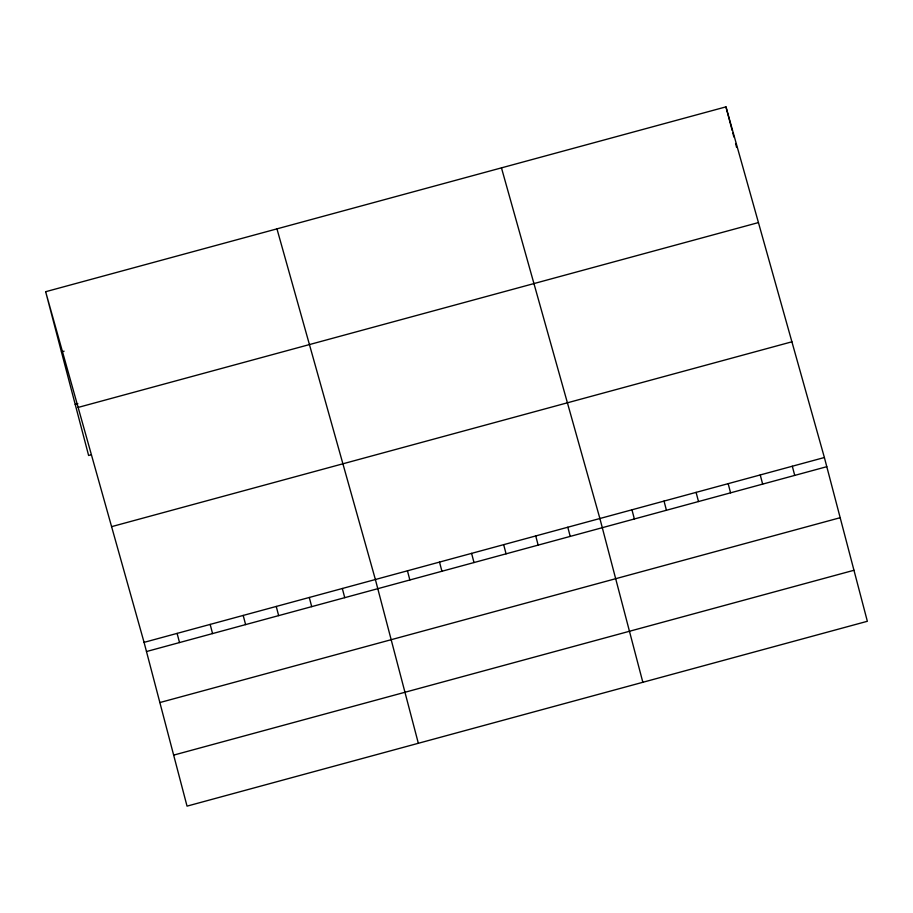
<?xml version="1.0" encoding="UTF-8"?>
<svg xmlns="http://www.w3.org/2000/svg" width="913" height="913" viewBox="0 0 913 913"><rect width="100%" height="100%" fill="white"/><g stroke="black" fill="none" stroke-linecap="round" stroke-linejoin="round"><path stroke-width="1.37" d="M45.65 291.715L725.961 106.867L824.382 457.516L867.35 621.285L187.039 806.133L144.071 642.364L45.65 291.715L88.618 455.484L91.254 454.765M61.445 351.904L64.081 351.185M75.231 404.47L77.879 403.751M78.13 407.426L758.441 222.578M111.591 526.653L791.902 341.804M144.071 642.364L824.382 457.516M146.479 651.54L826.79 466.691M159.855 702.554L840.177 517.705M173.653 755.119L853.963 570.271M501.465 167.866L599.887 518.516L642.843 682.285M276.959 228.866L375.38 579.515L418.337 743.285M725.961 106.867L732.146 130.422M732.831 133.036L733.858 136.961M735.581 143.501L736.608 147.427M792.313 466.235L794.721 475.399M760.244 474.943L762.652 484.118M728.175 483.662L730.571 492.837M696.094 492.369L698.502 501.545M664.025 501.089L666.433 510.264M631.956 509.808L634.364 518.972M567.806 527.235L570.214 536.399M535.737 535.942L538.145 545.118M503.668 544.662L506.076 553.837M471.599 553.369L473.995 562.545M439.518 562.088L441.926 571.264M407.449 570.808L409.857 579.972M342.329 588.497L344.737 597.673M309.29 597.479L311.698 606.643M276.251 606.449L278.648 615.624M243.2 615.43L245.608 624.606M210.161 624.412L212.569 633.588M177.111 633.394L179.519 642.558"/></g></svg>
